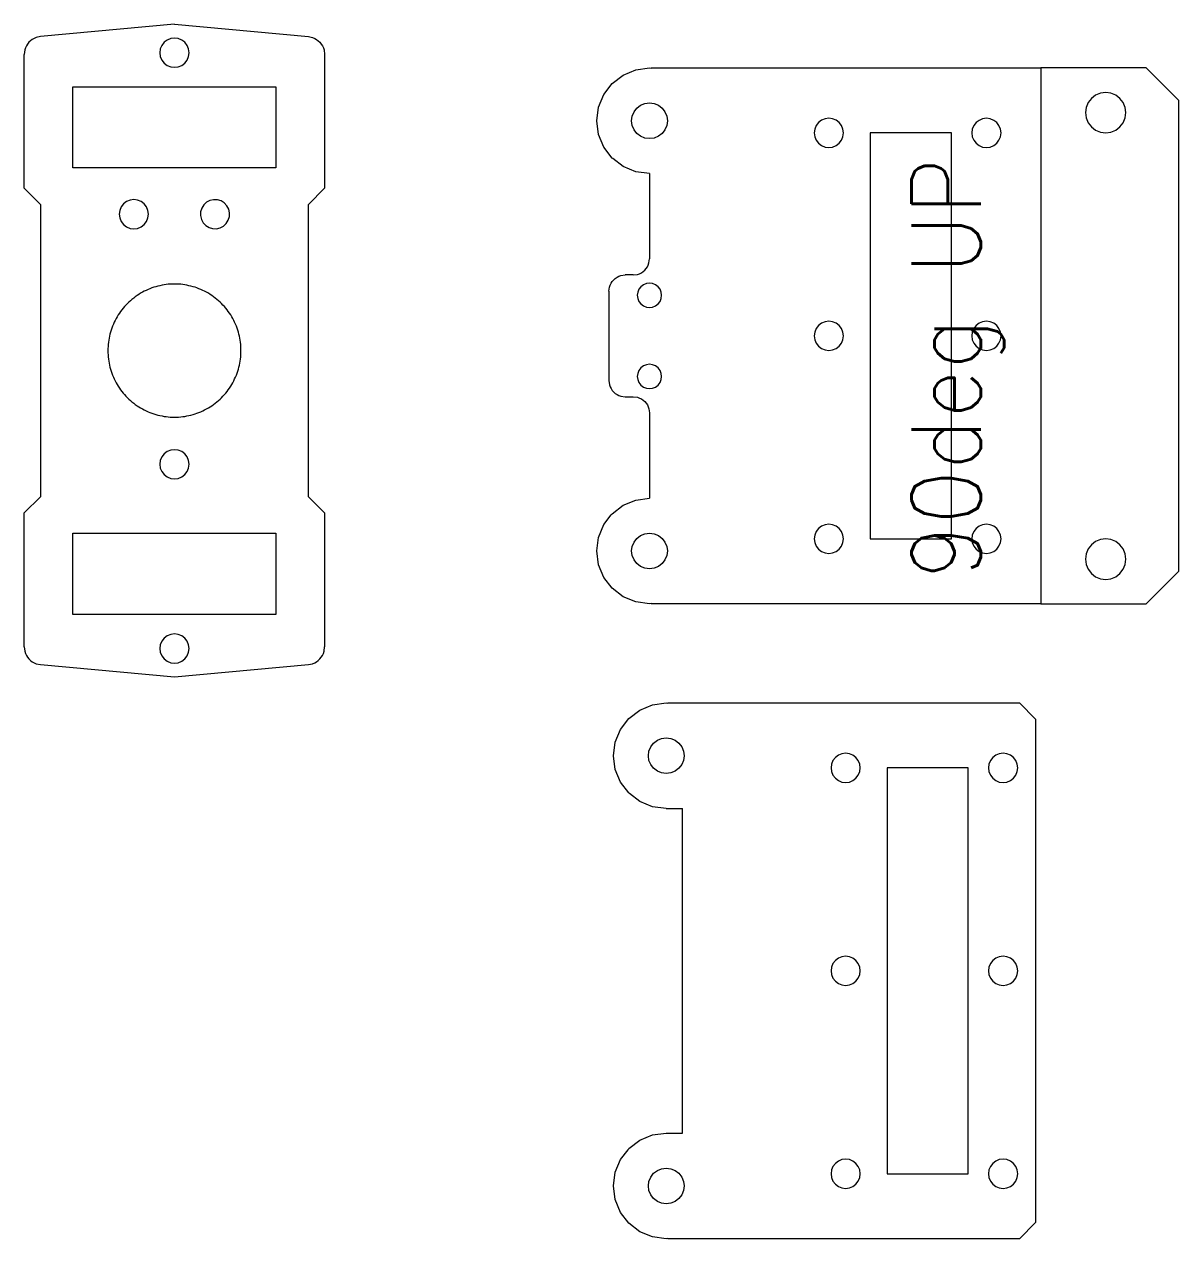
# Model space of a CAD drawing. Extents: x -503 to 536, y -315 to 202.
# Drawn here: x 160.7 to 302.9, y 52.8 to 202.4 of the extents above; entities that cross this region are included whole.
import ezdxf

# ---------------------------------------------------------------- set-up
doc = ezdxf.new("R2010")
doc.units = 0
doc.layers.get('0').update_dxf_attribs({"linetype": 'CONTINUOUS', "lineweight": 25, "true_color": 0xffffff})
doc.layers.add('Layer0', color=7, linetype='BYLAYER', lineweight=5)
doc.styles.add('textstyle16', font='')
doc.styles.get('textstyle16').set_extended_font_data('Standard')

msp = doc.modelspace()

# ---------------------------------------------------------------- linework, layer by layer
at = {"layer": 'Layer0'}
for p, q in [((179.2, 202.37), (162.7, 200.86)), ((179.2, 202.37), (195.7, 200.86)), ((161.69, 200.5), (161.47, 200.34)), ((161.92, 200.64), (161.69, 200.5)), ((162.17, 200.74), (161.92, 200.64)), ((162.7, 200.86), (162.17, 200.74)), ((178.74, 200.61), (178.3, 200.43)), ((179.2, 200.67), (178.74, 200.61)), ((179.67, 200.61), (179.2, 200.67)), ((180.1, 200.43), (179.67, 200.61)), ((195.7, 200.86), (196.23, 200.74)), ((196.23, 200.74), (196.48, 200.64)), ((196.48, 200.64), (196.71, 200.5)), ((196.71, 200.5), (196.93, 200.34)), ((160.77, 199.21), (160.7, 198.67)), ((160.85, 199.47), (160.77, 199.21)), ((160.97, 199.71), (160.85, 199.47)), ((161.11, 199.94), (160.97, 199.71)), ((161.28, 200.15), (161.11, 199.94)), ((161.47, 200.34), (161.28, 200.15)), ((177.46, 199.34), (177.4, 198.87)), ((177.64, 199.77), (177.46, 199.34)), ((177.93, 200.15), (177.64, 199.77)), ((178.3, 200.43), (177.93, 200.15)), ((180.47, 200.15), (180.1, 200.43)), ((180.76, 199.77), (180.47, 200.15)), ((180.94, 199.34), (180.76, 199.77)), ((181, 198.87), (180.94, 199.34)), ((196.93, 200.34), (197.12, 200.15)), ((197.12, 200.15), (197.29, 199.94)), ((197.29, 199.94), (197.44, 199.71)), ((197.44, 199.71), (197.55, 199.47)), ((197.55, 199.47), (197.63, 199.21)), ((197.63, 199.21), (197.7, 198.67)), ((160.7, 182.17), (160.7, 198.67)), ((177.4, 198.87), (177.46, 198.41)), ((177.46, 198.41), (177.64, 197.97)), ((177.64, 197.97), (177.93, 197.6)), ((177.93, 197.6), (178.3, 197.31)), ((180.1, 197.31), (180.47, 197.6)), ((180.47, 197.6), (180.76, 197.97)), ((180.76, 197.97), (180.94, 198.41)), ((180.94, 198.41), (181, 198.87)), ((197.7, 198.67), (197.7, 182.17)), ((178.3, 197.31), (178.74, 197.13)), ((178.74, 197.13), (179.2, 197.07)), ((179.2, 197.07), (179.67, 197.13)), ((179.67, 197.13), (180.1, 197.31)), ((233.14, 195.08), (234.48, 196.12)), ((234.48, 196.12), (236.05, 196.76)), ((236.05, 196.76), (237.73, 196.99)), ((237.73, 196.99), (237.94, 196.96)), ((237.94, 196.96), (237.94, 196.99)), ((237.94, 196.99), (285.94, 196.99)), ((298.94, 196.99), (285.94, 196.99)), ((298.94, 196.99), (302.94, 192.99)), ((166.7, 184.67), (166.7, 194.67)), ((166.7, 194.67), (191.7, 194.67)), ((191.7, 194.67), (191.7, 184.67)), ((232.1, 193.74), (233.14, 195.08)), ((231.46, 192.17), (232.1, 193.74)), ((292.17, 193.25), (291.77, 192.74)), ((292.69, 193.65), (292.17, 193.25)), ((293.29, 193.9), (292.69, 193.65)), ((293.94, 193.99), (293.29, 193.9)), ((294.58, 193.9), (293.94, 193.99)), ((295.19, 193.65), (294.58, 193.9)), ((295.7, 193.25), (295.19, 193.65)), ((296.1, 192.74), (295.7, 193.25)), ((302.94, 134.99), (302.94, 192.99)), ((231.23, 190.49), (231.46, 192.17)), ((235.61, 191.06), (235.83, 191.59)), ((235.83, 191.59), (236.18, 192.04)), ((236.18, 192.04), (236.63, 192.39)), ((236.63, 192.39), (237.16, 192.61)), ((237.16, 192.61), (237.73, 192.69)), ((237.73, 192.69), (238.3, 192.61)), ((238.3, 192.61), (238.83, 192.39)), ((238.83, 192.39), (239.29, 192.04)), ((239.29, 192.04), (239.64, 191.59)), ((239.64, 191.59), (239.86, 191.06)), ((291.52, 192.13), (291.44, 191.49)), ((291.77, 192.74), (291.52, 192.13)), ((296.35, 192.13), (296.1, 192.74)), ((296.44, 191.49), (296.35, 192.13)), ((231.46, 188.8), (231.23, 190.49)), ((235.53, 190.49), (235.61, 191.06)), ((235.61, 189.92), (235.53, 190.49)), ((239.86, 191.06), (239.93, 190.49)), ((239.93, 190.49), (239.86, 189.92)), ((258.56, 190.26), (258.28, 189.89)), ((258.94, 190.55), (258.56, 190.26)), ((259.37, 190.72), (258.94, 190.55)), ((259.84, 190.79), (259.37, 190.72)), ((260.3, 190.72), (259.84, 190.79)), ((260.74, 190.55), (260.3, 190.72)), ((261.11, 190.26), (260.74, 190.55)), ((261.39, 189.89), (261.11, 190.26)), ((277.96, 190.26), (277.68, 189.89)), ((278.34, 190.54), (277.96, 190.26)), ((278.77, 190.72), (278.34, 190.54)), ((279.24, 190.79), (278.77, 190.72)), ((279.7, 190.72), (279.24, 190.79)), ((280.14, 190.54), (279.7, 190.72)), ((280.51, 190.26), (280.14, 190.54)), ((280.79, 189.89), (280.51, 190.26)), ((291.44, 191.49), (291.52, 190.84)), ((291.52, 190.84), (291.77, 190.24)), ((291.77, 190.24), (292.17, 189.72)), ((295.7, 189.72), (296.1, 190.24)), ((296.1, 190.24), (296.35, 190.84)), ((296.35, 190.84), (296.44, 191.49)), ((232.1, 187.24), (231.46, 188.8)), ((235.83, 189.39), (235.61, 189.92)), ((236.18, 188.93), (235.83, 189.39)), ((236.63, 188.58), (236.18, 188.93)), ((237.16, 188.36), (236.63, 188.58)), ((238.83, 188.58), (238.3, 188.36)), ((239.29, 188.93), (238.83, 188.58)), ((239.64, 189.39), (239.29, 188.93)), ((239.86, 189.92), (239.64, 189.39)), ((258.1, 189.45), (258.04, 188.99)), ((258.04, 188.99), (258.1, 188.52)), ((258.28, 189.89), (258.1, 189.45)), ((258.1, 188.52), (258.28, 188.09)), ((261.57, 189.45), (261.39, 189.89)), ((261.39, 188.09), (261.57, 188.52)), ((261.64, 188.99), (261.57, 189.45)), ((261.57, 188.52), (261.64, 188.99)), ((264.94, 188.99), (264.94, 138.99)), ((274.94, 188.99), (264.94, 188.99)), ((274.94, 138.99), (274.94, 188.99)), ((277.5, 189.45), (277.44, 188.99)), ((277.44, 188.99), (277.5, 188.52)), ((277.68, 189.89), (277.5, 189.45)), ((277.5, 188.52), (277.68, 188.09)), ((280.97, 189.45), (280.79, 189.89)), ((280.79, 188.09), (280.97, 188.52)), ((281.04, 188.99), (280.97, 189.45)), ((280.97, 188.52), (281.04, 188.99)), ((292.17, 189.72), (292.69, 189.32)), ((292.69, 189.32), (293.29, 189.07)), ((293.29, 189.07), (293.94, 188.99)), ((293.94, 188.99), (294.58, 189.07)), ((294.58, 189.07), (295.19, 189.32)), ((295.19, 189.32), (295.7, 189.72)), ((233.14, 185.89), (232.1, 187.24)), ((237.73, 188.29), (237.16, 188.36)), ((238.3, 188.36), (237.73, 188.29)), ((258.28, 188.09), (258.56, 187.71)), ((258.56, 187.71), (258.94, 187.43)), ((258.94, 187.43), (259.37, 187.25)), ((259.37, 187.25), (259.84, 187.19)), ((259.84, 187.19), (260.3, 187.25)), ((260.3, 187.25), (260.74, 187.43)), ((260.74, 187.43), (261.11, 187.71)), ((261.11, 187.71), (261.39, 188.09)), ((277.68, 188.09), (277.96, 187.71)), ((277.96, 187.71), (278.34, 187.43)), ((278.34, 187.43), (278.77, 187.25)), ((278.77, 187.25), (279.24, 187.19)), ((279.24, 187.19), (279.7, 187.25)), ((279.7, 187.25), (280.14, 187.43)), ((280.14, 187.43), (280.51, 187.71)), ((280.51, 187.71), (280.79, 188.09)), ((233.21, 185.83), (233.14, 185.89)), ((234.48, 184.86), (233.21, 185.83)), ((191.7, 184.67), (166.7, 184.67)), ((236.05, 184.21), (234.48, 184.86)), ((237.73, 183.99), (236.05, 184.21)), ((237.73, 183.99), (237.73, 173.49)), ((160.7, 182.17), (162.7, 180.17)), ((197.7, 182.17), (195.7, 180.17)), ((162.7, 180.17), (162.7, 144.17)), ((172.64, 179.87), (172.46, 179.44)), ((172.93, 180.25), (172.64, 179.87)), ((173.3, 180.53), (172.93, 180.25)), ((173.74, 180.71), (173.3, 180.53)), ((174.2, 180.77), (173.74, 180.71)), ((174.67, 180.71), (174.2, 180.77)), ((175.1, 180.53), (174.67, 180.71)), ((175.47, 180.25), (175.1, 180.53)), ((175.76, 179.87), (175.47, 180.25)), ((175.94, 179.44), (175.76, 179.87)), ((182.56, 179.72), (182.43, 179.27)), ((182.81, 180.12), (182.56, 179.72)), ((183.15, 180.44), (182.81, 180.12)), ((183.57, 180.66), (183.15, 180.44)), ((184.03, 180.76), (183.57, 180.66)), ((184.5, 180.75), (184.03, 180.76)), ((184.95, 180.61), (184.5, 180.75)), ((185.34, 180.36), (184.95, 180.61)), ((185.67, 180.02), (185.34, 180.36)), ((185.89, 179.61), (185.67, 180.02)), ((185.99, 179.15), (185.89, 179.61)), ((195.7, 144.17), (195.7, 180.17)), ((172.46, 179.44), (172.4, 178.97)), ((172.4, 178.97), (172.46, 178.51)), ((172.46, 178.51), (172.64, 178.07)), ((172.64, 178.07), (172.93, 177.7)), ((175.47, 177.7), (175.76, 178.07)), ((175.76, 178.07), (175.94, 178.51)), ((176, 178.97), (175.94, 179.44)), ((175.94, 178.51), (176, 178.97)), ((182.43, 179.27), (182.41, 178.8)), ((182.41, 178.8), (182.52, 178.34)), ((182.52, 178.34), (182.74, 177.93)), ((185.59, 177.83), (185.84, 178.23)), ((185.84, 178.23), (185.98, 178.68)), ((185.98, 178.68), (185.99, 179.15)), ((172.93, 177.7), (173.3, 177.41)), ((173.3, 177.41), (173.74, 177.23)), ((173.74, 177.23), (174.2, 177.17)), ((174.2, 177.17), (174.67, 177.23)), ((174.67, 177.23), (175.1, 177.41)), ((175.1, 177.41), (175.47, 177.7)), ((182.74, 177.93), (183.06, 177.58)), ((183.06, 177.58), (183.46, 177.33)), ((183.46, 177.33), (183.91, 177.2)), ((183.91, 177.2), (184.38, 177.18)), ((184.38, 177.18), (184.83, 177.29)), ((184.83, 177.29), (185.25, 177.51)), ((185.25, 177.51), (185.59, 177.83)), ((236.95, 171.9), (237.15, 172.07)), ((237.15, 172.07), (237.32, 172.27)), ((237.32, 172.27), (237.47, 172.49)), ((237.47, 172.49), (237.58, 172.72)), ((237.58, 172.72), (237.67, 172.97)), ((237.67, 172.97), (237.73, 173.49)), ((233, 170.49), (233.15, 170.7)), ((233.15, 170.7), (233.32, 170.9)), ((233.32, 170.9), (233.52, 171.07)), ((233.52, 171.07), (233.73, 171.22)), ((233.73, 171.22), (233.97, 171.33)), ((233.97, 171.33), (234.22, 171.42)), ((234.22, 171.42), (234.73, 171.49)), ((235.73, 171.49), (234.73, 171.49)), ((235.73, 171.49), (236.25, 171.55)), ((236.25, 171.55), (236.5, 171.64)), ((236.5, 171.64), (236.73, 171.75)), ((236.73, 171.75), (236.95, 171.9)), ((174.81, 169.1), (174.59, 168.95)), ((175.03, 169.23), (174.81, 169.1)), ((175.25, 169.36), (175.03, 169.23)), ((175.48, 169.48), (175.25, 169.36)), ((175.71, 169.59), (175.48, 169.48)), ((175.95, 169.7), (175.71, 169.59)), ((176.18, 169.8), (175.95, 169.7)), ((176.42, 169.89), (176.18, 169.8)), ((176.67, 169.97), (176.42, 169.89)), ((176.91, 170.05), (176.67, 169.97)), ((177.16, 170.11), (176.91, 170.05)), ((177.41, 170.17), (177.16, 170.11)), ((177.67, 170.23), (177.41, 170.17)), ((177.92, 170.27), (177.67, 170.23)), ((178.17, 170.31), (177.92, 170.27)), ((178.43, 170.34), (178.17, 170.31)), ((178.69, 170.36), (178.43, 170.34)), ((178.94, 170.37), (178.69, 170.36)), ((179.2, 170.37), (178.94, 170.37)), ((179.46, 170.37), (179.2, 170.37)), ((179.72, 170.36), (179.46, 170.37)), ((179.97, 170.34), (179.72, 170.36)), ((180.23, 170.31), (179.97, 170.34)), ((180.48, 170.27), (180.23, 170.31)), ((180.74, 170.23), (180.48, 170.27)), ((180.99, 170.17), (180.74, 170.23)), ((181.24, 170.11), (180.99, 170.17)), ((181.49, 170.05), (181.24, 170.11)), ((181.74, 169.97), (181.49, 170.05)), ((181.98, 169.89), (181.74, 169.97)), ((182.22, 169.8), (181.98, 169.89)), ((182.46, 169.7), (182.22, 169.8)), ((182.69, 169.59), (182.46, 169.7)), ((182.92, 169.48), (182.69, 169.59)), ((183.15, 169.36), (182.92, 169.48)), ((183.38, 169.23), (183.15, 169.36)), ((183.6, 169.1), (183.38, 169.23)), ((183.81, 168.95), (183.6, 169.1)), ((232.73, 169.49), (232.8, 170)), ((232.73, 169.49), (232.73, 158.49)), ((232.8, 170), (232.89, 170.25)), ((232.89, 170.25), (233, 170.49)), ((236.28, 169.37), (236.23, 168.99)), ((236.43, 169.74), (236.28, 169.37)), ((236.67, 170.05), (236.43, 169.74)), ((236.98, 170.29), (236.67, 170.05)), ((237.35, 170.44), (236.98, 170.29)), ((237.73, 170.49), (237.35, 170.44)), ((238.12, 170.44), (237.73, 170.49)), ((238.48, 170.29), (238.12, 170.44)), ((238.79, 170.05), (238.48, 170.29)), ((239.03, 169.74), (238.79, 170.05)), ((239.18, 169.37), (239.03, 169.74)), ((239.23, 168.99), (239.18, 169.37)), ((173.05, 167.6), (172.88, 167.4)), ((173.22, 167.79), (173.05, 167.6)), ((173.4, 167.97), (173.22, 167.79)), ((173.59, 168.15), (173.4, 167.97)), ((173.78, 168.32), (173.59, 168.15)), ((173.97, 168.49), (173.78, 168.32)), ((174.18, 168.65), (173.97, 168.49)), ((174.38, 168.81), (174.18, 168.65)), ((174.59, 168.95), (174.38, 168.81)), ((184.02, 168.81), (183.81, 168.95)), ((184.23, 168.65), (184.02, 168.81)), ((184.43, 168.49), (184.23, 168.65)), ((184.62, 168.32), (184.43, 168.49)), ((184.82, 168.15), (184.62, 168.32)), ((185, 167.97), (184.82, 168.15)), ((185.18, 167.79), (185, 167.97)), ((185.35, 167.6), (185.18, 167.79)), ((185.52, 167.4), (185.35, 167.6)), ((236.23, 168.99), (236.28, 168.6)), ((236.28, 168.6), (236.43, 168.24)), ((236.43, 168.24), (236.67, 167.93)), ((236.67, 167.93), (236.98, 167.69)), ((236.98, 167.69), (237.35, 167.54)), ((238.12, 167.54), (238.48, 167.69)), ((238.48, 167.69), (238.79, 167.93)), ((238.79, 167.93), (239.03, 168.24)), ((239.03, 168.24), (239.18, 168.6)), ((239.18, 168.6), (239.23, 168.99)), ((172.02, 166.12), (171.9, 165.9)), ((172.14, 166.35), (172.02, 166.12)), ((172.28, 166.57), (172.14, 166.35)), ((172.42, 166.78), (172.28, 166.57)), ((172.57, 166.99), (172.42, 166.78)), ((172.72, 167.2), (172.57, 166.99)), ((172.88, 167.4), (172.72, 167.2)), ((185.68, 167.2), (185.52, 167.4)), ((185.84, 166.99), (185.68, 167.2)), ((185.98, 166.78), (185.84, 166.99)), ((186.13, 166.57), (185.98, 166.78)), ((186.26, 166.35), (186.13, 166.57)), ((186.39, 166.12), (186.26, 166.35)), ((186.51, 165.9), (186.39, 166.12)), ((237.35, 167.54), (237.73, 167.49)), ((237.73, 167.49), (238.12, 167.54)), ((171.4, 164.71), (171.33, 164.46)), ((171.49, 164.95), (171.4, 164.71)), ((171.58, 165.19), (171.49, 164.95)), ((171.68, 165.43), (171.58, 165.19)), ((171.78, 165.66), (171.68, 165.43)), ((171.9, 165.9), (171.78, 165.66)), ((186.62, 165.66), (186.51, 165.9)), ((186.73, 165.43), (186.62, 165.66)), ((186.83, 165.19), (186.73, 165.43)), ((186.92, 164.95), (186.83, 165.19)), ((187, 164.71), (186.92, 164.95)), ((187.08, 164.46), (187, 164.71)), ((258.28, 164.89), (258.1, 164.45)), ((258.56, 165.26), (258.28, 164.89)), ((258.94, 165.55), (258.56, 165.26)), ((259.37, 165.72), (258.94, 165.55)), ((259.84, 165.79), (259.37, 165.72)), ((260.3, 165.72), (259.84, 165.79)), ((260.74, 165.55), (260.3, 165.72)), ((261.11, 165.26), (260.74, 165.55)), ((261.39, 164.89), (261.11, 165.26)), ((261.57, 164.45), (261.39, 164.89)), ((277.68, 164.89), (277.5, 164.45)), ((277.96, 165.26), (277.68, 164.89)), ((278.34, 165.55), (277.96, 165.26)), ((278.77, 165.72), (278.34, 165.55)), ((279.24, 165.79), (278.77, 165.72)), ((279.7, 165.72), (279.24, 165.79)), ((280.14, 165.55), (279.7, 165.72)), ((280.51, 165.26), (280.14, 165.55)), ((280.79, 164.89), (280.51, 165.26)), ((280.97, 164.45), (280.79, 164.89)), ((171.07, 163.2), (171.04, 162.94)), ((171.1, 163.46), (171.07, 163.2)), ((171.15, 163.71), (171.1, 163.46)), ((171.2, 163.96), (171.15, 163.71)), ((171.26, 164.21), (171.2, 163.96)), ((171.33, 164.46), (171.26, 164.21)), ((187.14, 164.21), (187.08, 164.46)), ((187.2, 163.96), (187.14, 164.21)), ((187.26, 163.71), (187.2, 163.96)), ((187.3, 163.46), (187.26, 163.71)), ((187.34, 163.2), (187.3, 163.46)), ((187.37, 162.94), (187.34, 163.2)), ((258.1, 164.45), (258.04, 163.99)), ((258.04, 163.99), (258.1, 163.52)), ((258.1, 163.52), (258.28, 163.09)), ((258.28, 163.09), (258.56, 162.71)), ((261.11, 162.71), (261.39, 163.09)), ((261.39, 163.09), (261.57, 163.52)), ((261.64, 163.99), (261.57, 164.45)), ((261.57, 163.52), (261.64, 163.99)), ((277.5, 164.45), (277.44, 163.99)), ((277.44, 163.99), (277.5, 163.52)), ((277.5, 163.52), (277.68, 163.09)), ((277.68, 163.09), (277.96, 162.71)), ((280.51, 162.71), (280.79, 163.09)), ((280.79, 163.09), (280.97, 163.52)), ((281.04, 163.99), (280.97, 164.45)), ((280.97, 163.52), (281.04, 163.99)), ((171.01, 162.43), (171, 162.17)), ((171, 162.17), (171.01, 161.91)), ((171.02, 162.69), (171.01, 162.43)), ((171.01, 161.91), (171.02, 161.66)), ((171.04, 162.94), (171.02, 162.69)), ((171.02, 161.66), (171.04, 161.4)), ((187.39, 162.69), (187.37, 162.94)), ((187.37, 161.4), (187.39, 161.66)), ((187.4, 162.43), (187.39, 162.69)), ((187.39, 161.66), (187.4, 161.91)), ((187.4, 162.17), (187.4, 162.43)), ((187.4, 161.91), (187.4, 162.17)), ((258.56, 162.71), (258.94, 162.43)), ((258.94, 162.43), (259.37, 162.25)), ((259.37, 162.25), (259.84, 162.19)), ((259.84, 162.19), (260.3, 162.25)), ((260.3, 162.25), (260.74, 162.43)), ((260.74, 162.43), (261.11, 162.71)), ((277.96, 162.71), (278.34, 162.43)), ((278.34, 162.43), (278.77, 162.25)), ((278.77, 162.25), (279.24, 162.19)), ((279.24, 162.19), (279.7, 162.25)), ((279.7, 162.25), (280.14, 162.43)), ((280.14, 162.43), (280.51, 162.71)), ((171.04, 161.4), (171.07, 161.14)), ((171.07, 161.14), (171.1, 160.89)), ((171.1, 160.89), (171.15, 160.64)), ((171.15, 160.64), (171.2, 160.38)), ((171.2, 160.38), (171.26, 160.13)), ((171.26, 160.13), (171.33, 159.88)), ((187.08, 159.88), (187.14, 160.13)), ((187.14, 160.13), (187.2, 160.38)), ((187.2, 160.38), (187.26, 160.64)), ((187.26, 160.64), (187.3, 160.89)), ((187.3, 160.89), (187.34, 161.14)), ((187.34, 161.14), (187.37, 161.4)), ((236.98, 160.29), (236.67, 160.05)), ((237.35, 160.44), (236.98, 160.29)), ((237.73, 160.49), (237.35, 160.44)), ((238.12, 160.44), (237.73, 160.49)), ((238.48, 160.29), (238.12, 160.44)), ((238.79, 160.05), (238.48, 160.29)), ((171.33, 159.88), (171.4, 159.64)), ((171.4, 159.64), (171.49, 159.39)), ((171.49, 159.39), (171.58, 159.15)), ((171.58, 159.15), (171.68, 158.92)), ((171.68, 158.92), (171.78, 158.68)), ((171.78, 158.68), (171.9, 158.45)), ((186.51, 158.45), (186.62, 158.68)), ((186.62, 158.68), (186.73, 158.92)), ((186.73, 158.92), (186.83, 159.15)), ((186.83, 159.15), (186.92, 159.39)), ((186.92, 159.39), (187, 159.64)), ((187, 159.64), (187.08, 159.88)), ((236.28, 159.37), (236.23, 158.99)), ((236.23, 158.99), (236.28, 158.6)), ((236.43, 159.74), (236.28, 159.37)), ((236.28, 158.6), (236.43, 158.24)), ((236.67, 160.05), (236.43, 159.74)), ((239.03, 159.74), (238.79, 160.05)), ((239.18, 159.37), (239.03, 159.74)), ((239.03, 158.24), (239.18, 158.6)), ((239.23, 158.99), (239.18, 159.37)), ((239.18, 158.6), (239.23, 158.99)), ((171.9, 158.45), (172.02, 158.22)), ((172.02, 158.22), (172.14, 158)), ((172.14, 158), (172.28, 157.78)), ((172.28, 157.78), (172.42, 157.56)), ((172.42, 157.56), (172.57, 157.35)), ((172.57, 157.35), (172.72, 157.15)), ((172.72, 157.15), (172.88, 156.95)), ((185.52, 156.95), (185.68, 157.15)), ((185.68, 157.15), (185.84, 157.35)), ((185.84, 157.35), (185.98, 157.56)), ((185.98, 157.56), (186.13, 157.78)), ((186.13, 157.78), (186.26, 158)), ((186.26, 158), (186.39, 158.22)), ((186.39, 158.22), (186.51, 158.45)), ((232.73, 158.49), (232.8, 157.97)), ((232.8, 157.97), (232.89, 157.72)), ((232.89, 157.72), (233, 157.49)), ((233, 157.49), (233.15, 157.27)), ((233.15, 157.27), (233.32, 157.07)), ((236.43, 158.24), (236.67, 157.93)), ((236.67, 157.93), (236.98, 157.69)), ((236.98, 157.69), (237.35, 157.54)), ((237.35, 157.54), (237.73, 157.49)), ((237.73, 157.49), (238.12, 157.54)), ((238.12, 157.54), (238.48, 157.69)), ((238.48, 157.69), (238.79, 157.93)), ((238.79, 157.93), (239.03, 158.24)), ((172.88, 156.95), (173.05, 156.75)), ((173.05, 156.75), (173.22, 156.56)), ((173.22, 156.56), (173.4, 156.37)), ((173.4, 156.37), (173.59, 156.19)), ((173.59, 156.19), (173.78, 156.02)), ((173.78, 156.02), (173.97, 155.85)), ((173.97, 155.85), (174.18, 155.69)), ((174.18, 155.69), (174.38, 155.54)), ((184.02, 155.54), (184.23, 155.69)), ((184.23, 155.69), (184.43, 155.85)), ((184.43, 155.85), (184.62, 156.02)), ((184.62, 156.02), (184.82, 156.19)), ((184.82, 156.19), (185, 156.37)), ((185, 156.37), (185.18, 156.56)), ((185.18, 156.56), (185.35, 156.75)), ((185.35, 156.75), (185.52, 156.95)), ((233.32, 157.07), (233.52, 156.9)), ((233.52, 156.9), (233.73, 156.75)), ((233.73, 156.75), (233.97, 156.64)), ((233.97, 156.64), (234.22, 156.55)), ((234.22, 156.55), (234.73, 156.49)), ((234.73, 156.49), (235.73, 156.49)), ((235.73, 156.49), (236.25, 156.42)), ((236.25, 156.42), (236.5, 156.33)), ((236.5, 156.33), (236.73, 156.22)), ((236.73, 156.22), (236.95, 156.07)), ((236.95, 156.07), (237.15, 155.9)), ((237.15, 155.9), (237.32, 155.7)), ((237.32, 155.7), (237.47, 155.49)), ((174.38, 155.54), (174.59, 155.39)), ((174.59, 155.39), (174.81, 155.25)), ((174.81, 155.25), (175.03, 155.11)), ((175.03, 155.11), (175.25, 154.99)), ((175.25, 154.99), (175.48, 154.87)), ((175.48, 154.87), (175.71, 154.75)), ((175.71, 154.75), (175.95, 154.65)), ((175.95, 154.65), (176.18, 154.55)), ((176.18, 154.55), (176.42, 154.46)), ((176.42, 154.46), (176.67, 154.37)), ((176.67, 154.37), (176.91, 154.3)), ((176.91, 154.3), (177.16, 154.23)), ((177.16, 154.23), (177.41, 154.17)), ((177.41, 154.17), (177.67, 154.12)), ((177.67, 154.12), (177.92, 154.07)), ((180.48, 154.07), (180.74, 154.12)), ((180.74, 154.12), (180.99, 154.17)), ((180.99, 154.17), (181.24, 154.23)), ((181.24, 154.23), (181.49, 154.3)), ((181.49, 154.3), (181.74, 154.37)), ((181.74, 154.37), (181.98, 154.46)), ((181.98, 154.46), (182.22, 154.55)), ((182.22, 154.55), (182.46, 154.65)), ((182.46, 154.65), (182.69, 154.75)), ((182.69, 154.75), (182.92, 154.87)), ((182.92, 154.87), (183.15, 154.99)), ((183.15, 154.99), (183.38, 155.11)), ((183.38, 155.11), (183.6, 155.25)), ((183.6, 155.25), (183.81, 155.39)), ((183.81, 155.39), (184.02, 155.54)), ((237.47, 155.49), (237.58, 155.25)), ((237.58, 155.25), (237.67, 155)), ((237.67, 155), (237.73, 154.49)), ((237.73, 154.49), (237.73, 143.99)), ((177.92, 154.07), (178.17, 154.04)), ((178.17, 154.04), (178.43, 154.01)), ((178.43, 154.01), (178.69, 153.99)), ((178.69, 153.99), (178.94, 153.98)), ((178.94, 153.98), (179.2, 153.97)), ((179.2, 153.97), (179.46, 153.98)), ((179.46, 153.98), (179.72, 153.99)), ((179.72, 153.99), (179.97, 154.01)), ((179.97, 154.01), (180.23, 154.04)), ((180.23, 154.04), (180.48, 154.07)), ((178.3, 149.73), (177.93, 149.45)), ((178.74, 149.91), (178.3, 149.73)), ((179.2, 149.97), (178.74, 149.91)), ((179.67, 149.91), (179.2, 149.97)), ((180.1, 149.73), (179.67, 149.91)), ((180.47, 149.45), (180.1, 149.73)), ((177.46, 148.64), (177.4, 148.17)), ((177.4, 148.17), (177.46, 147.71)), ((177.64, 149.07), (177.46, 148.64)), ((177.93, 149.45), (177.64, 149.07)), ((180.76, 149.07), (180.47, 149.45)), ((180.94, 148.64), (180.76, 149.07)), ((181, 148.17), (180.94, 148.64)), ((180.94, 147.71), (181, 148.17)), ((177.46, 147.71), (177.64, 147.27)), ((177.64, 147.27), (177.93, 146.9)), ((177.93, 146.9), (178.3, 146.61)), ((178.3, 146.61), (178.74, 146.43)), ((179.67, 146.43), (180.1, 146.61)), ((180.1, 146.61), (180.47, 146.9)), ((180.47, 146.9), (180.76, 147.27)), ((180.76, 147.27), (180.94, 147.71)), ((178.74, 146.43), (179.2, 146.37)), ((179.2, 146.37), (179.67, 146.43)), ((160.7, 142.17), (162.7, 144.17)), ((197.7, 142.17), (195.7, 144.17)), ((234.48, 143.12), (236.05, 143.76)), ((236.05, 143.76), (237.73, 143.99)), ((160.7, 125.67), (160.7, 142.17)), ((197.7, 142.17), (197.7, 125.67)), ((233.14, 142.08), (234.48, 143.12)), ((231.46, 139.17), (232.1, 140.74)), ((232.1, 140.74), (233.02, 141.93)), ((233.02, 141.93), (233.14, 142.08)), ((259.37, 140.72), (258.94, 140.55)), ((259.84, 140.79), (259.37, 140.72)), ((260.3, 140.72), (259.84, 140.79)), ((260.74, 140.55), (260.3, 140.72)), ((278.77, 140.72), (278.34, 140.55)), ((279.24, 140.79), (278.77, 140.72)), ((279.7, 140.72), (279.24, 140.79)), ((280.14, 140.55), (279.7, 140.72)), ((166.7, 129.67), (166.7, 139.67)), ((166.7, 139.67), (191.7, 139.67)), ((191.7, 139.67), (191.7, 129.67)), ((231.23, 137.49), (231.46, 139.17)), ((236.18, 139.04), (236.63, 139.39)), ((236.63, 139.39), (237.16, 139.61)), ((237.16, 139.61), (237.73, 139.69)), ((237.73, 139.69), (238.3, 139.61)), ((238.3, 139.61), (238.83, 139.39)), ((238.83, 139.39), (239.29, 139.04)), ((258.1, 139.45), (258.04, 138.99)), ((258.28, 139.89), (258.1, 139.45)), ((258.56, 140.26), (258.28, 139.89)), ((258.94, 140.55), (258.56, 140.26)), ((261.11, 140.26), (260.74, 140.55)), ((261.39, 139.89), (261.11, 140.26)), ((261.57, 139.45), (261.39, 139.89)), ((261.64, 138.99), (261.57, 139.45)), ((277.5, 139.45), (277.44, 138.99)), ((277.68, 139.89), (277.5, 139.45)), ((277.96, 140.26), (277.68, 139.89)), ((278.34, 140.55), (277.96, 140.26)), ((280.51, 140.26), (280.14, 140.55)), ((280.79, 139.89), (280.51, 140.26)), ((280.97, 139.45), (280.79, 139.89)), ((281.04, 138.99), (280.97, 139.45)), ((235.53, 137.49), (235.61, 138.06)), ((235.61, 138.06), (235.83, 138.59)), ((235.83, 138.59), (236.18, 139.04)), ((239.29, 139.04), (239.64, 138.59)), ((239.64, 138.59), (239.86, 138.06)), ((239.86, 138.06), (239.93, 137.49)), ((258.04, 138.99), (258.1, 138.52)), ((258.1, 138.52), (258.28, 138.09)), ((258.28, 138.09), (258.56, 137.71)), ((258.56, 137.71), (258.94, 137.43)), ((260.74, 137.43), (261.11, 137.71)), ((261.11, 137.71), (261.39, 138.09)), ((261.39, 138.09), (261.57, 138.52)), ((261.57, 138.52), (261.64, 138.99)), ((264.94, 138.99), (274.94, 138.99)), ((277.44, 138.99), (277.5, 138.52)), ((277.5, 138.52), (277.68, 138.09)), ((277.68, 138.09), (277.96, 137.71)), ((277.96, 137.71), (278.34, 137.43)), ((280.14, 137.43), (280.51, 137.71)), ((280.51, 137.71), (280.79, 138.09)), ((280.79, 138.09), (280.97, 138.52)), ((280.97, 138.52), (281.04, 138.99)), ((291.77, 137.74), (291.52, 137.13)), ((292.17, 138.25), (291.77, 137.74)), ((292.69, 138.65), (292.17, 138.25)), ((293.29, 138.9), (292.69, 138.65)), ((293.94, 138.99), (293.29, 138.9)), ((294.58, 138.9), (293.94, 138.99)), ((295.19, 138.65), (294.58, 138.9)), ((295.7, 138.25), (295.19, 138.65)), ((296.1, 137.74), (295.7, 138.25)), ((296.35, 137.13), (296.1, 137.74)), ((231.46, 135.8), (231.23, 137.49)), ((235.61, 136.92), (235.53, 137.49)), ((235.83, 136.39), (235.61, 136.92)), ((236.18, 135.93), (235.83, 136.39)), ((239.64, 136.39), (239.29, 135.93)), ((239.86, 136.92), (239.64, 136.39)), ((239.93, 137.49), (239.86, 136.92)), ((258.94, 137.43), (259.37, 137.25)), ((259.37, 137.25), (259.84, 137.19)), ((259.84, 137.19), (260.3, 137.25)), ((260.3, 137.25), (260.74, 137.43)), ((278.34, 137.43), (278.77, 137.25)), ((278.77, 137.25), (279.24, 137.19)), ((279.24, 137.19), (279.7, 137.25)), ((279.7, 137.25), (280.14, 137.43)), ((291.52, 137.13), (291.44, 136.49)), ((291.44, 136.49), (291.52, 135.84)), ((296.44, 136.49), (296.35, 137.13)), ((296.35, 135.84), (296.44, 136.49)), ((232.1, 134.24), (231.46, 135.8)), ((236.63, 135.58), (236.18, 135.93)), ((237.16, 135.36), (236.63, 135.58)), ((237.73, 135.29), (237.16, 135.36)), ((238.3, 135.36), (237.73, 135.29)), ((238.83, 135.58), (238.3, 135.36)), ((239.29, 135.93), (238.83, 135.58)), ((291.52, 135.84), (291.77, 135.24)), ((291.77, 135.24), (292.17, 134.72)), ((292.17, 134.72), (292.69, 134.32)), ((295.19, 134.32), (295.7, 134.72)), ((295.7, 134.72), (296.1, 135.24)), ((296.1, 135.24), (296.35, 135.84)), ((298.94, 130.99), (302.94, 134.99)), ((233.14, 132.89), (232.1, 134.24)), ((292.69, 134.32), (293.29, 134.07)), ((293.29, 134.07), (293.94, 133.99)), ((293.94, 133.99), (294.58, 134.07)), ((294.58, 134.07), (295.19, 134.32)), ((234.48, 131.86), (233.14, 132.89)), ((236.05, 131.21), (234.48, 131.86)), ((237.73, 130.99), (236.05, 131.21)), ((237.94, 131.01), (237.73, 130.99)), ((237.94, 130.99), (237.94, 131.01)), ((285.94, 130.99), (237.94, 130.99)), ((285.94, 130.99), (298.94, 130.99)), ((191.7, 129.67), (166.7, 129.67)), ((178.74, 127.21), (178.3, 127.03)), ((179.2, 127.27), (178.74, 127.21)), ((179.67, 127.21), (179.2, 127.27)), ((180.1, 127.03), (179.67, 127.21)), ((160.7, 125.67), (160.77, 125.14)), ((177.46, 125.94), (177.4, 125.47)), ((177.64, 126.37), (177.46, 125.94)), ((177.93, 126.75), (177.64, 126.37)), ((178.3, 127.03), (177.93, 126.75)), ((180.47, 126.75), (180.1, 127.03)), ((180.76, 126.37), (180.47, 126.75)), ((180.94, 125.94), (180.76, 126.37)), ((181, 125.47), (180.94, 125.94)), ((197.63, 125.14), (197.7, 125.67)), ((160.77, 125.14), (160.85, 124.88)), ((160.85, 124.88), (160.97, 124.63)), ((160.97, 124.63), (161.11, 124.4)), ((161.11, 124.4), (161.28, 124.19)), ((161.28, 124.19), (161.47, 124.01)), ((177.4, 125.47), (177.46, 125.01)), ((177.46, 125.01), (177.64, 124.57)), ((177.64, 124.57), (177.93, 124.2)), ((177.93, 124.2), (178.3, 123.91)), ((180.1, 123.91), (180.47, 124.2)), ((180.47, 124.2), (180.76, 124.57)), ((180.76, 124.57), (180.94, 125.01)), ((180.94, 125.01), (181, 125.47)), ((196.93, 124.01), (197.12, 124.19)), ((197.12, 124.19), (197.29, 124.4)), ((197.29, 124.4), (197.44, 124.63)), ((197.44, 124.63), (197.55, 124.88)), ((197.55, 124.88), (197.63, 125.14)), ((161.47, 124.01), (161.69, 123.84)), ((161.69, 123.84), (161.92, 123.71)), ((161.92, 123.71), (162.17, 123.6)), ((162.17, 123.6), (162.7, 123.49)), ((162.7, 123.49), (179.2, 121.97)), ((178.3, 123.91), (178.74, 123.73)), ((178.74, 123.73), (179.2, 123.67)), ((179.2, 123.67), (179.67, 123.73)), ((179.2, 121.97), (195.7, 123.49)), ((179.67, 123.73), (180.1, 123.91)), ((195.7, 123.49), (196.23, 123.6)), ((196.23, 123.6), (196.48, 123.71)), ((196.48, 123.71), (196.71, 123.84)), ((196.71, 123.84), (196.93, 124.01)), ((236.55, 117.9), (238.12, 118.55)), ((238.12, 118.55), (239.8, 118.77)), ((239.8, 118.77), (240, 118.75)), ((240, 118.75), (240, 118.77)), ((240, 118.77), (283.3, 118.77)), ((283.3, 118.77), (285.3, 116.77)), ((234.17, 115.52), (235.2, 116.87)), ((235.2, 116.87), (236.55, 117.9)), ((285.3, 116.77), (285.3, 54.77)), ((233.52, 113.95), (234.17, 115.52)), ((233.3, 112.27), (233.52, 113.95)), ((237.89, 113.37), (238.24, 113.83)), ((238.24, 113.83), (238.7, 114.18)), ((238.7, 114.18), (239.23, 114.4)), ((239.23, 114.4), (239.8, 114.47)), ((239.8, 114.47), (240.37, 114.4)), ((240.37, 114.4), (240.9, 114.18)), ((240.9, 114.18), (241.35, 113.83)), ((241.35, 113.83), (241.7, 113.37)), ((233.52, 110.59), (233.3, 112.27)), ((237.6, 112.27), (237.67, 112.84)), ((237.67, 111.7), (237.6, 112.27)), ((237.67, 112.84), (237.89, 113.37)), ((241.7, 113.37), (241.92, 112.84)), ((241.92, 112.84), (242, 112.27)), ((242, 112.27), (241.92, 111.7)), ((261, 112.33), (260.63, 112.05)), ((261.43, 112.51), (261, 112.33)), ((261.9, 112.57), (261.43, 112.51)), ((262.37, 112.51), (261.9, 112.57)), ((262.8, 112.33), (262.37, 112.51)), ((263.17, 112.05), (262.8, 112.33)), ((280.4, 112.33), (280.03, 112.04)), ((280.83, 112.51), (280.4, 112.33)), ((281.3, 112.57), (280.83, 112.51)), ((281.77, 112.51), (281.3, 112.57)), ((282.2, 112.33), (281.77, 112.51)), ((282.57, 112.04), (282.2, 112.33)), ((237.89, 111.17), (237.67, 111.7)), ((238.24, 110.72), (237.89, 111.17)), ((238.7, 110.37), (238.24, 110.72)), ((241.35, 110.72), (240.9, 110.37)), ((241.7, 111.17), (241.35, 110.72)), ((241.92, 111.7), (241.7, 111.17)), ((260.16, 111.24), (260.1, 110.77)), ((260.1, 110.77), (260.16, 110.31)), ((260.34, 111.67), (260.16, 111.24)), ((260.63, 112.05), (260.34, 111.67)), ((263.46, 111.67), (263.17, 112.05)), ((263.64, 111.24), (263.46, 111.67)), ((263.7, 110.77), (263.64, 111.24)), ((263.64, 110.31), (263.7, 110.77)), ((267, 110.77), (267, 60.77)), ((277, 110.77), (267, 110.77)), ((277, 60.77), (277, 110.77)), ((279.56, 111.24), (279.5, 110.77)), ((279.5, 110.77), (279.56, 110.31)), ((279.74, 111.67), (279.56, 111.24)), ((280.03, 112.04), (279.74, 111.67)), ((282.86, 111.67), (282.57, 112.04)), ((283.04, 111.24), (282.86, 111.67)), ((283.1, 110.77), (283.04, 111.24)), ((283.04, 110.31), (283.1, 110.77)), ((234.17, 109.02), (233.52, 110.59)), ((239.23, 110.15), (238.7, 110.37)), ((239.8, 110.07), (239.23, 110.15)), ((240.37, 110.15), (239.8, 110.07)), ((240.9, 110.37), (240.37, 110.15)), ((260.16, 110.31), (260.34, 109.87)), ((260.34, 109.87), (260.63, 109.5)), ((260.63, 109.5), (261, 109.21)), ((261, 109.21), (261.43, 109.03)), ((262.37, 109.03), (262.8, 109.21)), ((262.8, 109.21), (263.17, 109.5)), ((263.17, 109.5), (263.46, 109.87)), ((263.46, 109.87), (263.64, 110.31)), ((279.56, 110.31), (279.74, 109.87)), ((279.74, 109.87), (280.03, 109.5)), ((280.03, 109.5), (280.4, 109.21)), ((280.4, 109.21), (280.83, 109.03)), ((281.77, 109.03), (282.2, 109.21)), ((282.2, 109.21), (282.57, 109.5)), ((282.57, 109.5), (282.86, 109.87)), ((282.86, 109.87), (283.04, 110.31)), ((235.2, 107.68), (234.17, 109.02)), ((261.43, 109.03), (261.9, 108.97)), ((261.9, 108.97), (262.37, 109.03)), ((280.83, 109.03), (281.3, 108.97)), ((281.3, 108.97), (281.77, 109.03)), ((235.28, 107.62), (235.2, 107.68)), ((236.55, 106.64), (235.28, 107.62)), ((238.12, 105.99), (236.55, 106.64)), ((239.8, 105.77), (238.12, 105.99)), ((239.8, 105.77), (241.8, 105.77)), ((241.8, 65.77), (241.8, 105.77)), ((260.63, 87.05), (260.34, 86.67)), ((261, 87.33), (260.63, 87.05)), ((261.43, 87.51), (261, 87.33)), ((261.9, 87.57), (261.43, 87.51)), ((262.37, 87.51), (261.9, 87.57)), ((262.8, 87.33), (262.37, 87.51)), ((263.17, 87.05), (262.8, 87.33)), ((263.46, 86.67), (263.17, 87.05)), ((280.03, 87.05), (279.74, 86.67)), ((280.4, 87.33), (280.03, 87.05)), ((280.83, 87.51), (280.4, 87.33)), ((281.3, 87.57), (280.83, 87.51)), ((281.77, 87.51), (281.3, 87.57)), ((282.2, 87.33), (281.77, 87.51)), ((282.57, 87.05), (282.2, 87.33)), ((282.86, 86.67), (282.57, 87.05)), ((260.16, 86.24), (260.1, 85.77)), ((260.1, 85.77), (260.16, 85.31)), ((260.34, 86.67), (260.16, 86.24)), ((260.16, 85.31), (260.34, 84.87)), ((263.64, 86.24), (263.46, 86.67)), ((263.46, 84.87), (263.64, 85.31)), ((263.7, 85.77), (263.64, 86.24)), ((263.64, 85.31), (263.7, 85.77)), ((279.56, 86.24), (279.5, 85.77)), ((279.5, 85.77), (279.56, 85.31)), ((279.74, 86.67), (279.56, 86.24)), ((279.56, 85.31), (279.74, 84.87)), ((283.04, 86.24), (282.86, 86.67)), ((282.86, 84.87), (283.04, 85.31)), ((283.1, 85.77), (283.04, 86.24)), ((283.04, 85.31), (283.1, 85.77)), ((260.34, 84.87), (260.63, 84.5)), ((260.63, 84.5), (261, 84.21)), ((261, 84.21), (261.43, 84.03)), ((261.43, 84.03), (261.9, 83.97)), ((261.9, 83.97), (262.37, 84.03)), ((262.37, 84.03), (262.8, 84.21)), ((262.8, 84.21), (263.17, 84.5)), ((263.17, 84.5), (263.46, 84.87)), ((279.74, 84.87), (280.03, 84.5)), ((280.03, 84.5), (280.4, 84.21)), ((280.4, 84.21), (280.83, 84.03)), ((280.83, 84.03), (281.3, 83.97)), ((281.3, 83.97), (281.77, 84.03)), ((281.77, 84.03), (282.2, 84.21)), ((282.2, 84.21), (282.57, 84.5)), ((282.57, 84.5), (282.86, 84.87)), ((235.2, 63.87), (236.55, 64.9)), ((236.55, 64.9), (238.12, 65.55)), ((238.12, 65.55), (239.8, 65.77)), ((239.8, 65.77), (241.8, 65.77)), ((234.17, 62.52), (235.09, 63.72)), ((235.09, 63.72), (235.2, 63.87)), ((233.52, 60.95), (234.17, 62.52)), ((238.7, 61.18), (239.23, 61.4)), ((239.23, 61.4), (239.8, 61.47)), ((239.8, 61.47), (240.37, 61.4)), ((240.37, 61.4), (240.9, 61.18)), ((260.34, 61.67), (260.16, 61.24)), ((260.63, 62.05), (260.34, 61.67)), ((261, 62.33), (260.63, 62.05)), ((261.43, 62.51), (261, 62.33)), ((261.9, 62.57), (261.43, 62.51)), ((262.37, 62.51), (261.9, 62.57)), ((262.8, 62.33), (262.37, 62.51)), ((263.17, 62.05), (262.8, 62.33)), ((263.46, 61.67), (263.17, 62.05)), ((263.64, 61.24), (263.46, 61.67)), ((279.74, 61.67), (279.56, 61.24)), ((280.03, 62.05), (279.74, 61.67)), ((280.4, 62.33), (280.03, 62.05)), ((280.83, 62.51), (280.4, 62.33)), ((281.3, 62.57), (280.83, 62.51)), ((281.77, 62.51), (281.3, 62.57)), ((282.2, 62.33), (281.77, 62.51)), ((282.57, 62.05), (282.2, 62.33)), ((282.86, 61.67), (282.57, 62.05)), ((283.04, 61.24), (282.86, 61.67)), ((233.3, 59.27), (233.52, 60.95)), ((237.6, 59.27), (237.67, 59.84)), ((237.67, 59.84), (237.89, 60.37)), ((237.89, 60.37), (238.24, 60.83)), ((238.24, 60.83), (238.7, 61.18)), ((240.9, 61.18), (241.35, 60.83)), ((241.35, 60.83), (241.7, 60.37)), ((241.7, 60.37), (241.92, 59.84)), ((241.92, 59.84), (242, 59.27)), ((260.16, 61.24), (260.1, 60.77)), ((260.1, 60.77), (260.16, 60.31)), ((260.16, 60.31), (260.34, 59.87)), ((260.34, 59.87), (260.63, 59.5)), ((263.17, 59.5), (263.46, 59.87)), ((263.46, 59.87), (263.64, 60.31)), ((263.7, 60.77), (263.64, 61.24)), ((263.64, 60.31), (263.7, 60.77)), ((267, 60.77), (277, 60.77)), ((279.56, 61.24), (279.5, 60.77)), ((279.5, 60.77), (279.56, 60.31)), ((279.56, 60.31), (279.74, 59.87)), ((279.74, 59.87), (280.03, 59.5)), ((282.57, 59.5), (282.86, 59.87)), ((282.86, 59.87), (283.04, 60.31)), ((283.1, 60.77), (283.04, 61.24)), ((283.04, 60.31), (283.1, 60.77)), ((233.52, 57.59), (233.3, 59.27)), ((237.67, 58.7), (237.6, 59.27)), ((237.89, 58.17), (237.67, 58.7)), ((241.92, 58.7), (241.7, 58.17)), ((242, 59.27), (241.92, 58.7)), ((260.63, 59.5), (261, 59.21)), ((261, 59.21), (261.43, 59.03)), ((261.43, 59.03), (261.9, 58.97)), ((261.9, 58.97), (262.37, 59.03)), ((262.37, 59.03), (262.8, 59.21)), ((262.8, 59.21), (263.17, 59.5)), ((280.03, 59.5), (280.4, 59.21)), ((280.4, 59.21), (280.83, 59.03)), ((280.83, 59.03), (281.3, 58.97)), ((281.3, 58.97), (281.77, 59.03)), ((281.77, 59.03), (282.2, 59.21)), ((282.2, 59.21), (282.57, 59.5)), ((234.17, 56.02), (233.52, 57.59)), ((238.24, 57.72), (237.89, 58.17)), ((238.7, 57.37), (238.24, 57.72)), ((239.23, 57.15), (238.7, 57.37)), ((239.8, 57.07), (239.23, 57.15)), ((240.37, 57.15), (239.8, 57.07)), ((240.9, 57.37), (240.37, 57.15)), ((241.35, 57.72), (240.9, 57.37)), ((241.7, 58.17), (241.35, 57.72)), ((235.2, 54.68), (234.17, 56.02)), ((236.55, 53.64), (235.2, 54.68)), ((283.3, 52.77), (285.3, 54.77)), ((238.12, 52.99), (236.55, 53.64)), ((239.8, 52.77), (238.12, 52.99)), ((240, 52.8), (239.8, 52.77)), ((240, 52.77), (240, 52.8)), ((283.3, 52.77), (240, 52.77))]:
    msp.add_line(p, q, dxfattribs=at)
at = {"layer": 'Layer0', "color": 2, "true_color": 0xffff00}
msp.add_line((285.94, 196.99), (285.94, 130.99), dxfattribs=at)

# ---------------------------------------------------------------- texts
at = {"insert": (270, 160), "char_height": 20, "attachment_point": 2, "rotation": 90, "style": 'textstyle16'}
msp.add_mtext('\\H8.57143;90deg UP\\P', dxfattribs=at)

doc.saveas('drawing.dxf')
